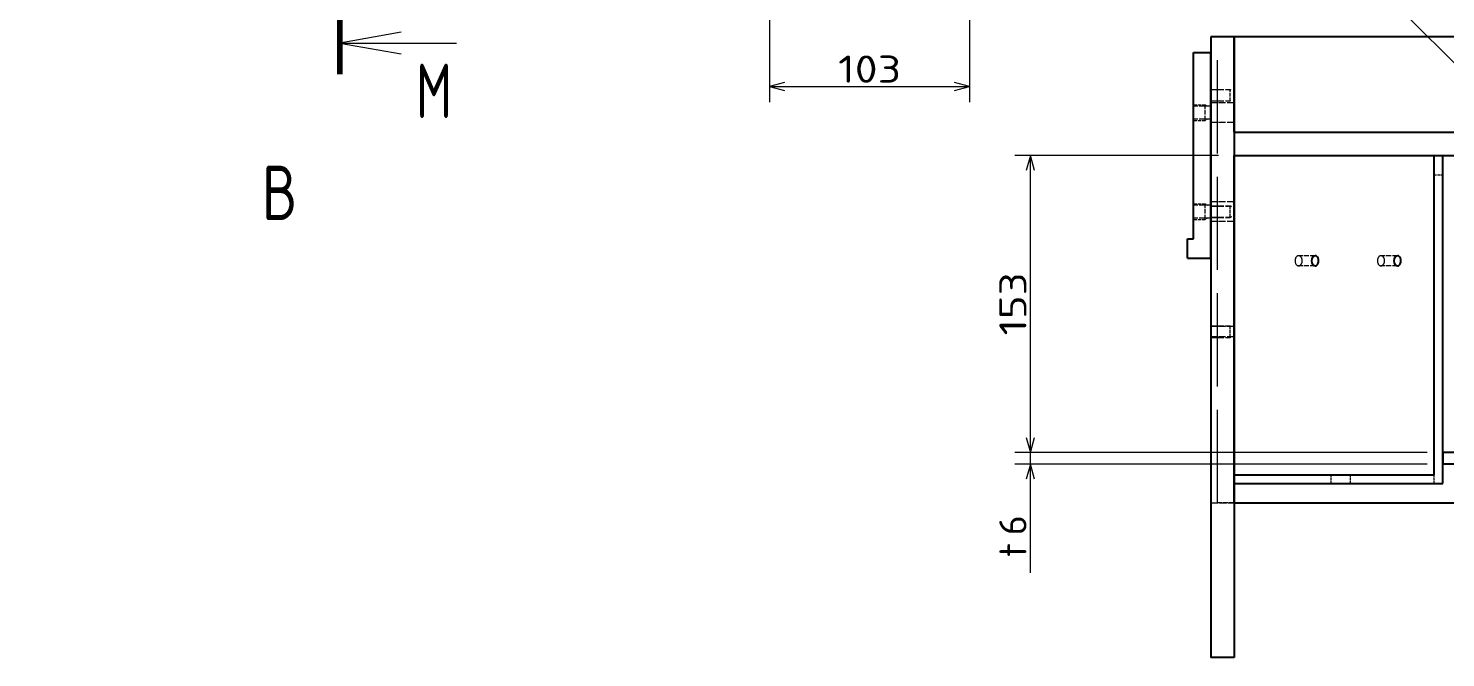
# Model space of a CAD drawing. Extents: x 0 to 1248, y -10 to 833.
# Drawn here: x 611.5 to 794.1, y 397.1 to 478.1 of the extents above; entities that cross this region are included whole.
import ezdxf
from ezdxf.enums import TextEntityAlignment as Align

# ---------------------------------------------------------------- set-up
doc = ezdxf.new("R2010")
doc.units = 0
doc.linetypes.add('DASHED', pattern=[15, 12, -3])
doc.layers.get('0').update_dxf_attribs({"lineweight": 13})
doc.styles.add('GDT', font='gdt.shx')
doc.styles.get("Standard").update_dxf_attribs({"font": 'isocp.shx'})
doc.dimstyles.get("Standard").update_dxf_attribs({"dimtxt": 2.5, "dimasz": 2.5, "dimexe": 1.25, "dimexo": 0.625, "dimtad": 1, "dimcen": 2.5, "dimadec": 0, "dimazin": 0, "dimtfac": 1, "dimtmove": 0, "dimatfit": 0, "dimfxl": 1, "dimarcsym": 0})

# ---------------------------------------------------------------- blocks, each defined once
blk = doc.blocks.new('*D150')
at = {"color": 7, "lineweight": 13}
for p, q in [((706.992862, 541.249795), (706.992862, 468.624795)), ((732.742862, 529.124795), (732.742862, 468.624795)), ((706.992862, 470.624795), (732.742862, 470.624795))]:
    blk.add_line(p, q, dxfattribs=at)
for points in [[(708.924716, 471.142434), (706.992862, 470.624795), (708.924716, 470.107156)], [(730.811008, 470.107156), (732.742862, 470.624795), (730.811008, 471.142434)]]:
    blk.add_lwpolyline(points, dxfattribs=at)
at = {"color": 7, "lineweight": 13, "width": 0.854609}
blk.add_text('103', height=3.5, dxfattribs=at).set_placement((715.808467, 471.124795), (723.927257, 471.124795), align=Align.FIT)
blk = doc.blocks.new('*D165')
at = {"color": 214, "lineweight": 13}
for p, q in [((654.478437, 564.954026), (574.992858, 480.624795)), ((574.992858, 480.624795), (550.564723, 480.624795))]:
    blk.add_line(p, q, dxfattribs=at)
blk.add_lwpolyline([(653.530065, 563.193177), (654.478437, 564.954026), (652.776698, 563.903268)], dxfattribs=at)
for s, width, p, p2 in [('M6', 0.967101, (552.564731, 481.124795), (559.173251, 481.124795)), ('(t4.5)', 0.843007, (563.014285, 481.124795), (575.097381, 481.124795))]:
    blk.add_text(s, height=3.5, dxfattribs=dict(at, width=width)).set_placement(p, p2, align=Align.FIT)
at = {"color": 214, "lineweight": 13, "style": 'GDT', "width": 0.52601}
blk.add_text('x', height=3.5, dxfattribs=at).set_placement((560.173251, 481.124795), (562.014285, 481.124795), align=Align.FIT)
blk = doc.blocks.new('*D196')
at = {"color": 7, "lineweight": 13}
for p, q in [((764.827332, 461.768698), (738.577332, 461.768698)), ((740.577332, 423.518698), (740.577332, 461.768698)), ((791.702332, 423.518698), (738.577332, 423.518698))]:
    blk.add_line(p, q, dxfattribs=at)
for points in [[(741.094971, 459.836846), (740.577332, 461.768698), (740.059692, 459.836846)], [(740.059692, 425.450548), (740.577332, 423.518698), (741.094971, 425.450548)]]:
    blk.add_lwpolyline(points, dxfattribs=at)
at = {"color": 7, "lineweight": 13, "width": 0.854609}
blk.add_text('153', height=3.5, rotation=90, dxfattribs=at).set_placement((740.077332, 438.584305), (740.077332, 446.703091), align=Align.FIT)
blk = doc.blocks.new('*D197')
at = {"color": 7, "lineweight": 13}
for p, q in [((740.577332, 408.034594), (740.577332, 428.518698)), ((791.702332, 423.518698), (738.577332, 423.518698)), ((791.702332, 422.018698), (738.577332, 422.018698))]:
    blk.add_line(p, q, dxfattribs=at)
for points in [[(740.059692, 425.450548), (740.577332, 423.518698), (741.094971, 425.450548)], [(741.094971, 420.086848), (740.577332, 422.018698), (740.059692, 420.086848)]]:
    blk.add_lwpolyline(points, dxfattribs=at)
for s, width, p, p2 in [('6', 0.913974, (740.077332, 412.855406), (740.077332, 415.444998)), ('t', 1.092485, (740.077332, 410.034594), (740.077332, 411.855402))]:
    blk.add_text(s, height=3.5, rotation=90, dxfattribs=dict(at, width=width)).set_placement(p, p2, align=Align.FIT)

msp = doc.modelspace()

# ---------------------------------------------------------------- linework, layer by layer
at = {"color": 7, "lineweight": 13}
for p, q in [((805.2023, 463.6437), (777.373, 491.473)), ((651.6426, 476.2255), (666.6426, 476.2255))]:
    msp.add_line(p, q, dxfattribs=at)
at = {"color": 7, "lineweight": 100}
msp.add_line((651.6426, 472.2255), (651.6426, 480.2255), dxfattribs=at)
at = {"color": 7, "lineweight": 25}
for p, q in [((766.8273, 477.0187), (763.8273, 477.0187)), ((763.8273, 477.0187), (763.8273, 397.1001)), ((766.8273, 477.0187), (766.8273, 397.1001)), ((816.2023, 477.0187), (766.8286, 477.0187)), ((766.8286, 464.7687), (766.8286, 477.0187)), ((761.5773, 475.0187), (763.8273, 475.0187)), ((761.5773, 451.0187), (761.5773, 475.0187)), ((763.8273, 448.5187), (763.8273, 475.0187)), ((766.8273, 464.7687), (766.8273, 461.7687)), ((766.8273, 464.7687), (797.1106, 464.7687)), ((766.8273, 461.7687), (797.1106, 461.7687)), ((766.8286, 420.6437), (766.8286, 461.7687)), ((792.5773, 420.6437), (792.5773, 461.7687)), ((792.5773, 461.7687), (793.7023, 461.7687)), ((793.7023, 419.5187), (793.7023, 461.7687)), ((760.8273, 448.5187), (760.8273, 451.0187)), ((760.8273, 451.0187), (761.5773, 451.0187)), ((760.8273, 448.5187), (763.8273, 448.5187)), ((822.4523, 423.5187), (793.7023, 423.5187)), ((793.7023, 423.5187), (793.7023, 422.0187)), ((822.4523, 422.0187), (793.7023, 422.0187)), ((766.8273, 420.6437), (792.5773, 420.6437)), ((766.8273, 419.5187), (766.8273, 420.6437)), ((766.8273, 419.5187), (793.7023, 419.5187)), ((766.8286, 417.0187), (766.8286, 419.5187)), ((766.8286, 417.0187), (816.2023, 417.0187)), ((766.8273, 397.1001), (763.8273, 397.1001))]:
    msp.add_line(p, q, dxfattribs=at)
at = {"color": 7, "linetype": 'DASHED', "lineweight": 13}
msp.add_line((764.7073, 417.0187), (764.7073, 477.0187), dxfattribs=at)
at = {"color": 7, "linetype": 'DASHED', "lineweight": 13, "ltscale": 0.0625}
for p, q in [((763.8273, 470.2687), (766.3273, 470.2687)), ((763.8273, 468.7687), (766.3273, 468.7687)), ((763.8273, 455.2687), (766.3273, 455.2687)), ((763.8273, 455.2342), (766.3273, 455.2342)), ((763.8273, 453.8032), (766.3273, 453.8032)), ((763.8273, 453.7687), (766.3273, 453.7687)), ((763.8273, 439.82), (766.3273, 439.82)), ((763.8273, 438.32), (766.3273, 438.32))]:
    msp.add_line(p, q, dxfattribs=at)
at = {"color": 7, "linetype": 'DASHED', "lineweight": 13, "ltscale": 0.0375}
for p, q in [((766.3273, 468.7687), (766.3273, 470.2687)), ((761.5773, 468.2687), (763.0773, 468.2687)), ((761.5773, 466.2687), (763.0773, 466.2687)), ((761.5773, 455.5187), (763.0773, 455.5187)), ((761.5773, 453.5187), (763.0773, 453.5187)), ((766.3273, 438.32), (766.3273, 439.82))]:
    msp.add_line(p, q, dxfattribs=at)
at = {"color": 7, "linetype": 'DASHED', "lineweight": 13, "ltscale": 0.005}
for p, q in [((766.3273, 470.2687), (766.5005, 470.1687)), ((766.3273, 468.7687), (766.5005, 468.8687)), ((766.5005, 455.1687), (766.3273, 455.2687)), ((766.5005, 453.8687), (766.3273, 453.7687)), ((766.3273, 439.82), (766.5005, 439.72)), ((766.3273, 438.32), (766.5005, 438.42))]:
    msp.add_line(p, q, dxfattribs=at)
at = {"color": 7, "linetype": 'DASHED', "lineweight": 13, "ltscale": 0.05625}
for p, q in [((763.8273, 468.1187), (761.5773, 468.1187)), ((763.8273, 466.4187), (761.5773, 466.4187)), ((763.8273, 455.3687), (761.5773, 455.3687)), ((763.8273, 453.6687), (761.5773, 453.6687))]:
    msp.add_line(p, q, dxfattribs=at)
at = {"color": 7, "linetype": 'DASHED', "lineweight": 13, "ltscale": 0.05}
for p, q in [((763.0773, 466.2687), (763.0773, 468.2687)), ((763.0773, 453.5187), (763.0773, 455.5187))]:
    msp.add_line(p, q, dxfattribs=at)
at = {"color": 7, "linetype": 'DASHED', "lineweight": 13, "ltscale": 0.0075}
for p, q in [((763.0773, 468.2687), (763.3371, 468.1187)), ((763.0773, 466.2687), (763.3371, 466.4187)), ((763.0773, 455.5187), (763.3371, 455.3687)), ((763.0773, 453.5187), (763.3371, 453.6687))]:
    msp.add_line(p, q, dxfattribs=at)
at = {"color": 7, "linetype": 'DASHED', "lineweight": 13, "ltscale": 0.075}
for p, q in [((766.8273, 468.5187), (763.8273, 468.5187)), ((766.8273, 466.0187), (763.8273, 466.0187)), ((766.8286, 461.7687), (766.8286, 464.7687)), ((766.8273, 455.7687), (763.8273, 455.7687)), ((766.8273, 453.2687), (763.8273, 453.2687)), ((766.8273, 439.72), (763.8273, 439.72)), ((766.8273, 438.42), (763.8273, 438.42)), ((763.8273, 417.0187), (766.8273, 417.0187))]:
    msp.add_line(p, q, dxfattribs=at)
at = {"color": 7, "linetype": 'DASHED', "lineweight": 13, "ltscale": 0.028125}
for p, q in [((792.5773, 459.2687), (793.7023, 459.2687)), ((766.8286, 419.5187), (766.8286, 420.6437)), ((779.3273, 419.5187), (779.3273, 420.6437)), ((781.8273, 419.5187), (781.8273, 420.6437)), ((792.5773, 419.5187), (792.5773, 420.6437))]:
    msp.add_line(p, q, dxfattribs=at)
at = {"color": 7, "linetype": 'DASHED', "lineweight": 13, "ltscale": 0.000864}
for p, q in [((766.3273, 455.2342), (766.3273, 455.2687)), ((766.3273, 453.7687), (766.3273, 453.8032))]:
    msp.add_line(p, q, dxfattribs=at)
at = {"color": 7, "linetype": 'DASHED', "lineweight": 13, "ltscale": 0.002195}
for p, q in [((766.3273, 455.1463), (766.3273, 455.2342)), ((766.3273, 453.8032), (766.3273, 453.8911))]:
    msp.add_line(p, q, dxfattribs=at)
at = {"color": 7, "linetype": 'DASHED', "lineweight": 13, "ltscale": 0.031631}
msp.add_line((766.3273, 453.891), (766.3273, 455.1562), dxfattribs=at)
at = {"color": 7, "linetype": 'DASHED', "lineweight": 13, "ltscale": 0.053033}
for p, q in [((777.2584, 448.8437), (775.1371, 448.8437)), ((777.2584, 447.5437), (775.1371, 447.5437)), ((787.865, 448.8437), (785.7437, 448.8437)), ((787.865, 447.5437), (785.7437, 447.5437)), ((766.8286, 417.0187), (764.7073, 417.0187))]:
    msp.add_line(p, q, dxfattribs=at)
at = {"color": 7, "lineweight": 13}
msp.add_lwpolyline([(659.5211, 477.6146), (651.6426, 476.2255), (659.5211, 474.8363)], dxfattribs=at)
at = {"color": 7, "linetype": 'DASHED', "lineweight": 13}
for centre, start, end in [((761.1045, 444.7181), 62.640987, 63.588598), ((761.1045, 464.3193), 296.411402, 297.359013)]:
    msp.add_arc(centre, 11.7416, start, end, dxfattribs=at)
for centre, start_param, end_param in [((775.1371, 448.1937), 0, 3.14159265), ((775.1371, 448.1937), 3.14159265, 6.28318531), ((785.7437, 448.1937), 0, 3.14159265), ((785.7437, 448.1937), 3.14159265, 6.28318531)]:
    msp.add_ellipse(centre, major_axis=(0, 0.65), ratio=0.707107, start_param=start_param, end_param=end_param, dxfattribs=at)
at = {"color": 7, "lineweight": 25}
for centre, start_param, end_param in [((777.2584, 448.1937), 0, 3.14159265), ((777.2584, 448.1937), 3.14159265, 6.28318531), ((787.865, 448.1937), 0, 3.14159265), ((787.865, 448.1937), 3.14159265, 6.28318531)]:
    msp.add_ellipse(centre, major_axis=(0, 0.65), ratio=0.707107, start_param=start_param, end_param=end_param, dxfattribs=at)

# ---------------------------------------------------------------- texts
at = {"color": 7, "lineweight": 13}
for s, width, p, p2 in [('M', 0.689231, (661.462, 466.5757), (666.0569, 466.5757)), ('B', 0.765812, (641.5871, 453.4457), (646.182, 453.4457))]:
    msp.add_text(s, height=7, dxfattribs=dict(at, width=width)).set_placement(p, p2, align=Align.FIT)

# ---------------------------------------------------------------- dimensions: what is measured, and where the dimension line sits
at = {"lineweight": 0}
dim = msp.add_diameter_dim_2p(p1=(655.5073, 566.0456), p2=(654.4784, 564.954), text='M6<><DEPTH>(t4.5)', dimstyle='STANDARD', override={"dimlfac": 4}, dxfattribs=at)
dim.commit()
dim.dimension.update_dxf_attribs({"geometry": '*D165', "text_midpoint": (570.8647, 476.2451), "dimtype": 163})
for base, p1, p2, angle, picture, middle in [((706.9929, 470.6248), (732.7429, 531.1248), (706.9929, 543.2498), 180, '*D150', (719.8679, 470.6248)), ((740.5773, 461.7687), (793.7023, 423.5187), (766.8273, 461.7687), 90, '*D196', (740.5773, 442.6437))]:
    dim = msp.add_linear_dim(base=base, p1=p1, p2=p2, angle=angle, dimstyle='STANDARD', override={"dimlfac": 4}, dxfattribs=at)
    dim.commit()
    dim.dimension.update_dxf_attribs({"geometry": picture, "text_midpoint": middle, "dimtype": 160})
dim = msp.add_linear_dim(base=(740.5773, 423.5187), p1=(793.7023, 422.0187), p2=(793.7023, 423.5187), angle=90, text='t<>', dimstyle='STANDARD', override={"dimlfac": 4}, dxfattribs=at)
dim.commit()
dim.dimension.update_dxf_attribs({"geometry": '*D197', "text_midpoint": (740.5773, 412.7398), "dimtype": 161})

doc.saveas('drawing.dxf')
